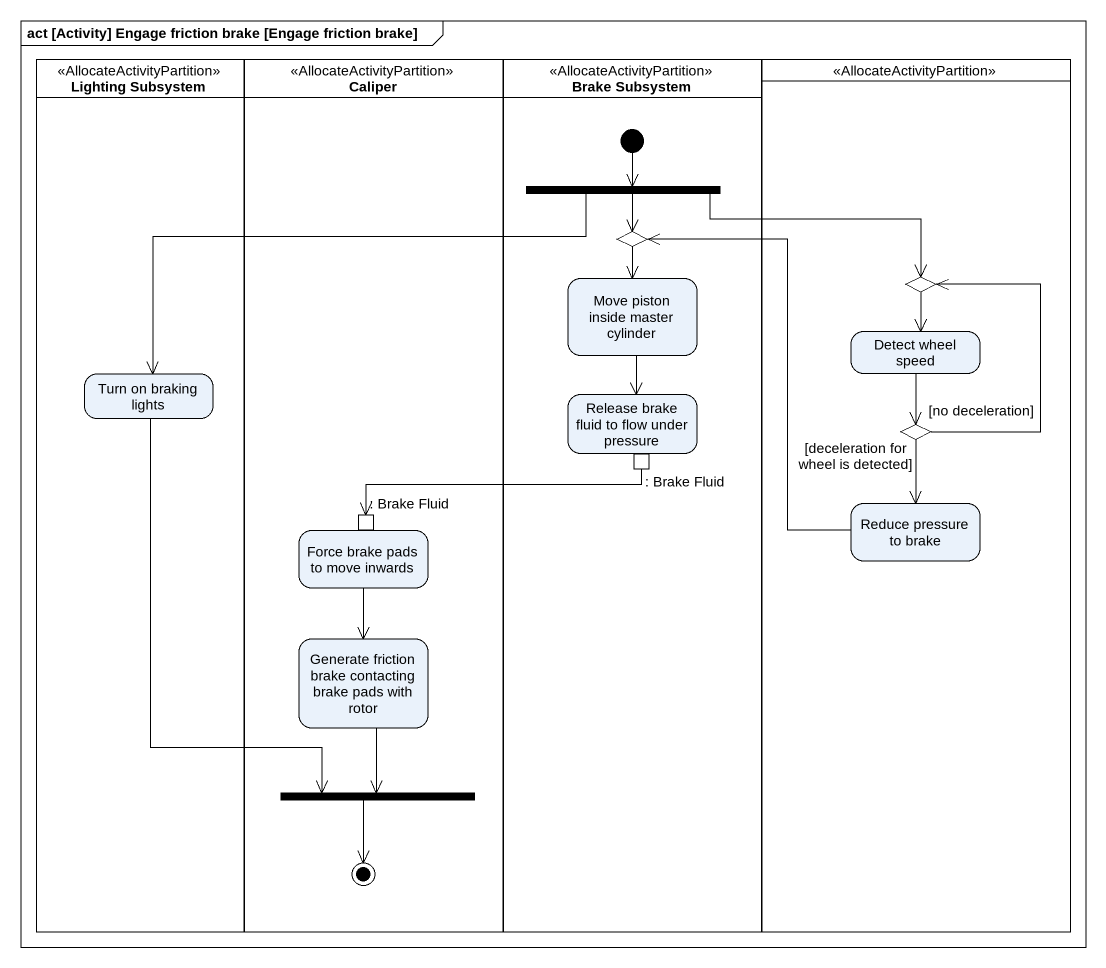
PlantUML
@startuml
mainframe act [Activity] Engage friction brake [Engage friction brake]
hide empty description
state "Lighting Subsystem" as Lighting_Subsystem <<AllocateActivityPartition>> {
  state "Turn on braking lights" as Turn_on_braking_lights
}
state Caliper <<AllocateActivityPartition>> {
  state "Force brake pads to move inwards" as Force_brake_pads_to_move {
    state ": Brake Fluid" as Brake_Fluid_2 <<inputPin>>
  }
  state "Generate friction brake contacting brake pads with rotor" as Generate_friction_brake
  state fork2 <<join>>
  fork2 --> [*]
}
state "Brake Subsystem" as Brake_Subsystem <<AllocateActivityPartition>> {
  state fork1 <<fork>>
  state choice1 <<choice>>
  state "Move piston inside master cylinder" as Move_piston_inside_master
  state "Release brake fluid to flow under pressure" as Release_brake_fluid_to_flow {
    state ": Brake Fluid" as Brake_Fluid <<outputPin>>
  }
  [*] --> fork1
}
state " " as lane1 <<AllocateActivityPartition>> {
  state choice2 <<choice>>
  state "Detect wheel speed" as Detect_wheel_speed
  state choice3 <<choice>>
  state "Reduce pressure to brake" as Reduce_pressure_to_brake
}
fork1 --> choice1
fork1 -right-> choice2
fork1 -left-> Turn_on_braking_lights
choice1 --> Move_piston_inside_master
Move_piston_inside_master --> Release_brake_fluid_to_flow
choice2 --> Detect_wheel_speed
Detect_wheel_speed --> choice3
Turn_on_braking_lights --> fork2
Brake_Fluid -left-> Brake_Fluid_2
choice3 -up-> choice2 : [no deceleration]
choice3 --> Reduce_pressure_to_brake : [deceleration for wheel is detected]
Force_brake_pads_to_move --> Generate_friction_brake
Reduce_pressure_to_brake -up-> choice1
Generate_friction_brake --> fork2
@enduml
